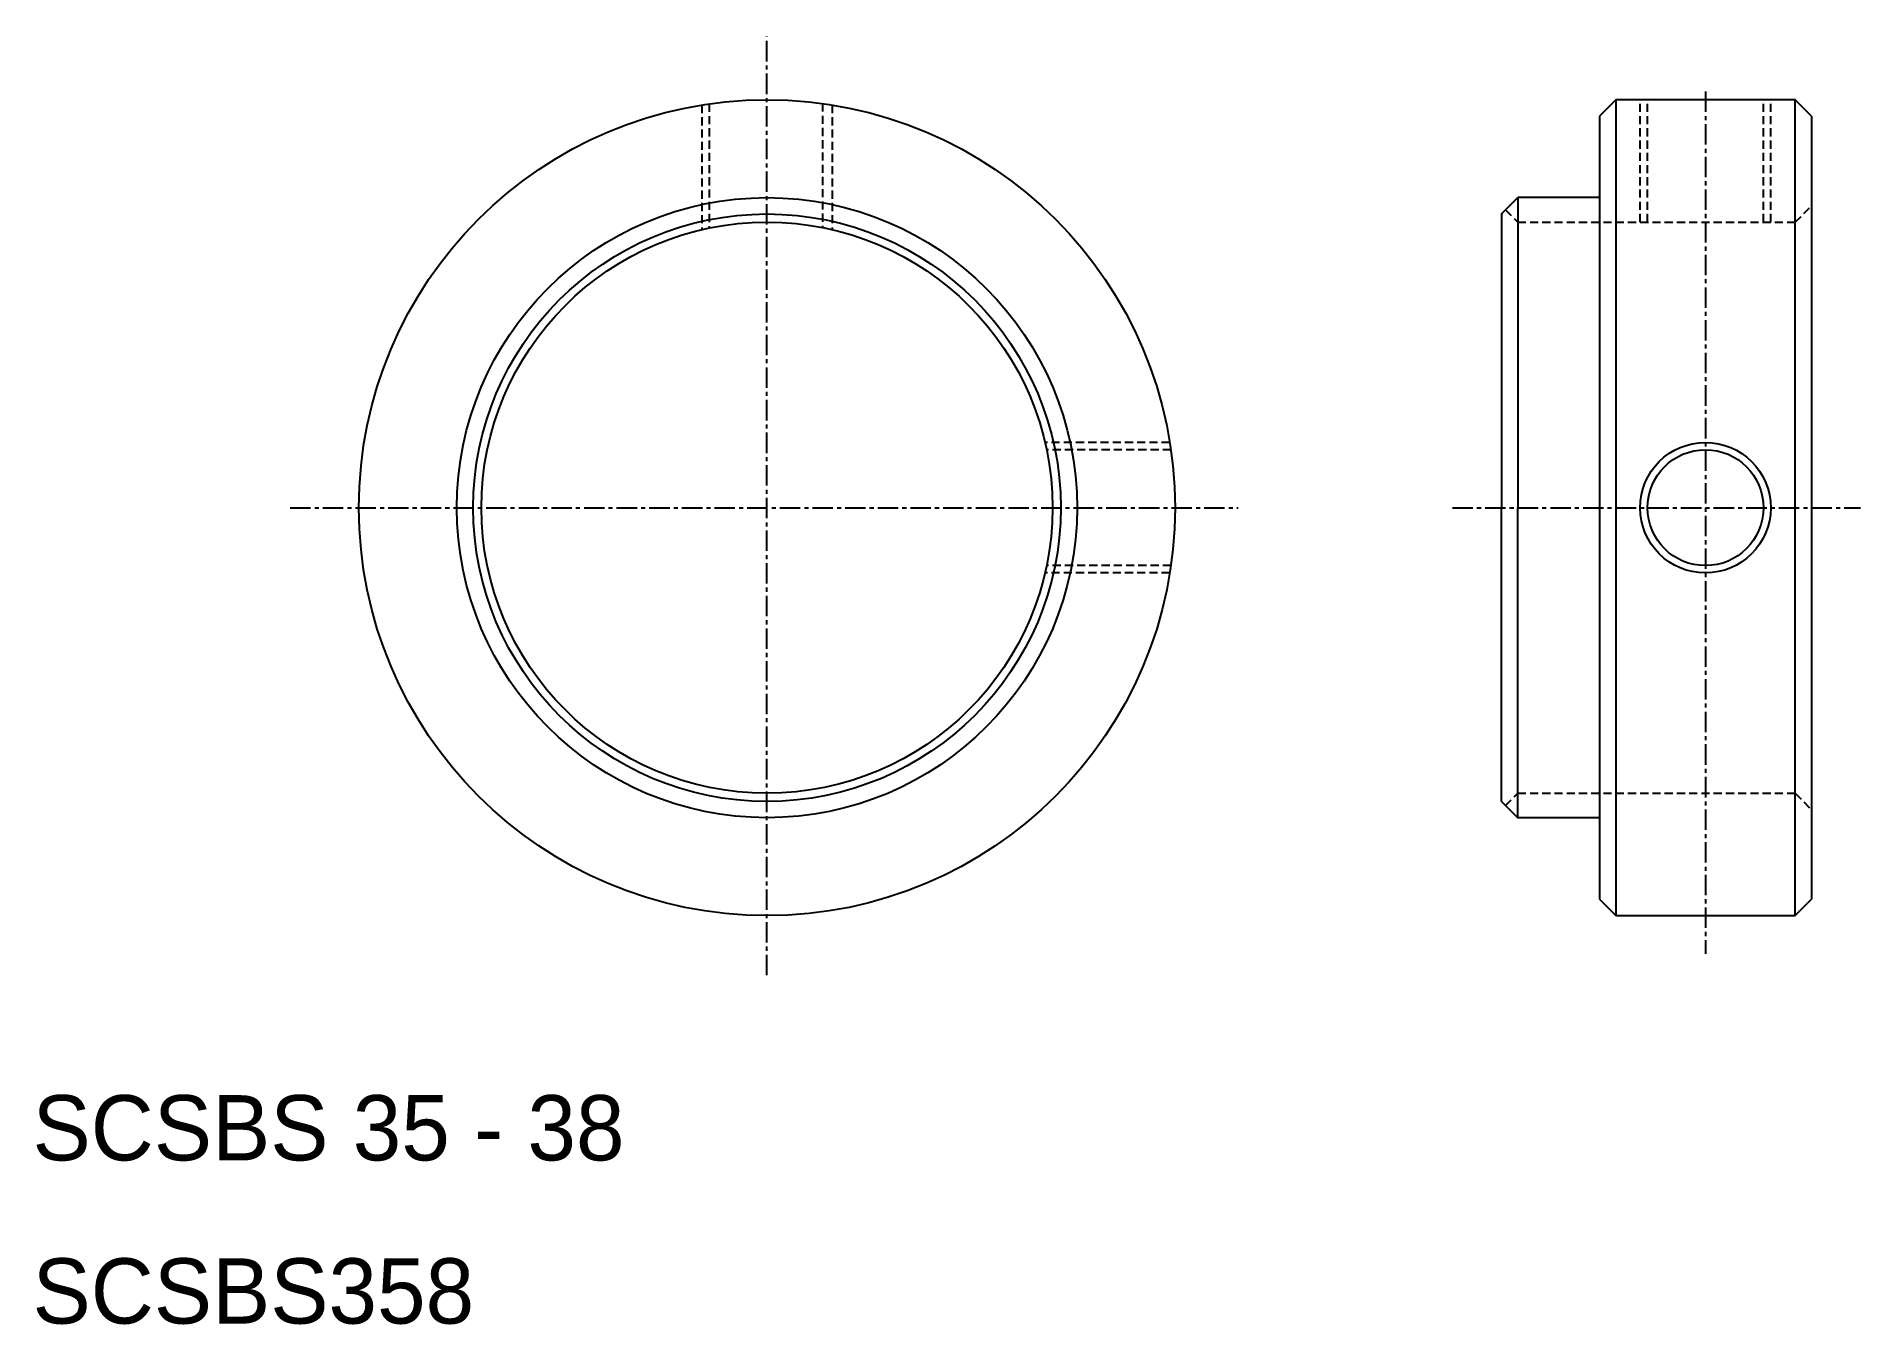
# Model space of a CAD drawing. Extents: x 10 to 122, y 10 to 89.
import ezdxf

# ---------------------------------------------------------------- set-up
doc = ezdxf.new("R2010")
doc.units = 0
doc.linetypes.add('CENTER', pattern=[2, 1.25, -0.25, 0.25, -0.25])
doc.linetypes.add('DASHED', pattern=[0.75, 0.5, -0.25])
doc.layers.get('0').update_dxf_attribs({"linetype": 'CONTINUOUS'})
doc.layers.add('CENTER', color=1, linetype='CENTER')

msp = doc.modelspace()

# ---------------------------------------------------------------- linework, layer by layer
at = {"color": 7, "linetype": 'CONTINUOUS'}
for p, q in [((107, 85), (106, 84)), ((118, 85), (107, 85)), ((107, 85), (107, 35)), ((119, 84), (118, 85)), ((118, 35), (118, 85)), ((106, 84), (106, 36)), ((119, 84), (119, 36)), ((100, 78), (101, 79)), ((106, 79), (101, 79)), ((101, 79), (101, 60)), ((100, 78), (100, 60)), ((100, 42), (100, 60)), ((101, 41), (101, 60)), ((100, 42), (101, 41)), ((106, 41), (101, 41)), ((106, 36), (107, 35)), ((118, 35), (119, 36)), ((107, 35), (118, 35))]:
    msp.add_line(p, q, dxfattribs=at)
at = {"color": 3, "linetype": 'DASHED'}
for p, q in [((108.5, 77.5), (108.5, 85)), ((108.95, 77.5), (108.95, 85)), ((116.05, 77.5), (116.05, 85)), ((116.5, 77.5), (116.5, 85)), ((51, 84.68), (51, 77.04)), ((51.45, 84.75), (51.45, 77.14)), ((58.4, 84.77), (58.4, 77.17)), ((59, 84.68), (59, 77.04)), ((100.25, 78.25), (101, 77.5)), ((118, 77.5), (119, 78.5)), ((101, 77.5), (118, 77.5)), ((79.68, 64), (72.04, 64)), ((79.75, 63.55), (72.14, 63.55)), ((79.68, 56), (72.04, 56)), ((79.75, 56.45), (72.14, 56.45)), ((100.25, 41.75), (101, 42.5)), ((101, 42.5), (118, 42.5)), ((118, 42.5), (119, 41.5))]:
    msp.add_line(p, q, dxfattribs=at)
at = {"color": 7, "linetype": 'CONTINUOUS'}
for centre, radius in [((55, 60), 25), ((55, 60), 19), ((55, 60), 18), ((55, 60), 17.5), ((112.5, 60), 3.55)]:
    msp.add_circle(centre, radius, dxfattribs=at)
at = {"color": 3}
msp.add_circle((112.5, 60), 4, dxfattribs=at)
at = {"layer": 'CENTER', "color": 1, "linetype": 'CENTER'}
for p, q in [((55, 31.35), (55, 88.88)), ((112.5, 85.5), (112.5, 32.67)), ((25.79, 60), (83.87, 60)), ((97, 60), (122, 60))]:
    msp.add_line(p, q, dxfattribs=at)

# ---------------------------------------------------------------- texts
at = {"color": 7, "linetype": 'CONTINUOUS'}
for s, p in [('SCSBS 35 - 38', (10, 20)), ('SCSBS358', (10, 10))]:
    msp.add_text(s, height=4, dxfattribs=at).set_placement(p)

doc.saveas('drawing.dxf')
